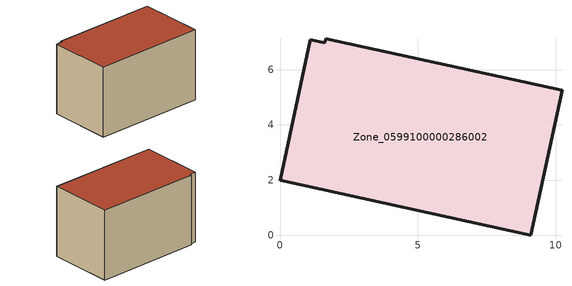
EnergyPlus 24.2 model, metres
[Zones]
Zone_0599100000286002
 floor ground (C_G): 1.67,7.12 10.23,5.26 9.1,0 0,1.99 1.1,7.1 1.62,6.99 z0
 wall outside (C_F): 9.1,0 10.23,5.26 1.67,7.12 1.62,6.99 1.1,7.1 0,1.99 9.1,0 z0:5.88
 roof outside (C_R): 10.23,5.26 1.67,7.12 1.62,6.99 1.1,7.1 0,1.99 9.1,0 z5.88
[BUILDING]
Pand.0599100000286002: North Axis=0; Terrain=City; Loads Convergence Tolerance Value=0.04; Temperature Convergence Tolerance Value=0.4; Solar Distribution=FullExterior; Maximum Number of Warmup Days=25; Minimum Number of Warmup Days=1
[Site:Location]
Rotterdam.The.Hague.AP_ZH_NLD Design_Conditions: Latitude=51.96; Longitude=4.45; Time Zone=1; Elevation=-4.5
[SITE:GROUNDTEMPERATURE:BUILDINGSURFACE]
18, 18, 18, 18, 18, 18, 18, 18, 18, 18, 18, 18
[MATERIAL] Thermal Absorptance=0.9; Solar Absorptance=0.7; Visible Absorptance=0.7
Name | Roughness | Thickness | Conductivity | Density | Specific Heat
G.TC.1975-1991 | MediumSmooth | 0.15 | 0.288461 | 540 | 1210
F.TC.1975-1991 | Rough | 0.3 | 0.230769 | 1920 | 840
R.TC.1975-1991 | MediumRough | 0.2 | 0.153846 | 1500 | 1000
[CONSTRUCTION]
C_G: G.TC.1975-1991
C_F: F.TC.1975-1991
C_R: R.TC.1975-1991
[ZONE]
Zone_0599100000286002: Type=1; Multiplier=1; Ceiling Height=Autocalculate; Volume=Autocalculate; Floor Area=autocalculate; Part of Total Floor Area=Yes
[ZONEINFILTRATION:DESIGNFLOWRATE]
Infil_Zone_0599100000286002: Zone or ZoneList or Space or SpaceList=Zone_0599100000286002; Schedule=AlwaysOn; Design Flow Rate Calculation Method=Flow/Area; Flow Rate per Floor Area=0.003; Constant Term Coefficient=1; Temperature Term Coefficient=0; Velocity Term Coefficient=0; Velocity Squared Term Coefficient=0
[HVACTEMPLATE:ZONE:IDEALLOADSAIRSYSTEM]
Zone_0599100000286002: Maximum Heating Supply Air Temperature=50; Minimum Cooling Supply Air Temperature=13; Maximum Heating Supply Air Humidity Ratio=0.0156; Minimum Cooling Supply Air Humidity Ratio=0.0077; Heating Limit=NoLimit; Cooling Limit=NoLimit; Dehumidification Control Type=ConstantSensibleHeatRatio; Cooling Sensible Heat Ratio=0.7; Dehumidification Setpoint=60; Humidification Control Type=None; Humidification Setpoint=30; Outdoor Air Method=None; Outdoor Air Flow Rate per Person=0.00944; Outdoor Air Flow Rate per Zone Floor Area=0; Outdoor Air Flow Rate per Zone=0; Demand Controlled Ventilation Type=None; Outdoor Air Economizer Type=NoEconomizer; Heat Recovery Type=None; Sensible Heat Recovery Effectiveness=0.7; Latent Heat Recovery Effectiveness=0.65
[ZONECONTROL:THERMOSTAT]
ThermostatControl_Zone_0599100000286002: Zone or ZoneList=Zone_0599100000286002; Control Type Schedule=DualSetpointControlType; Control 1=Thermostat_Zone_0599100000286002; Temperature Difference Between Cutout And Setpoint=0
[THERMOSTATSETPOINT:DUALSETPOINT]
Thermostat_Zone_0599100000286002: Heating Setpoint Temperature Schedule=HeatingSetpoint_Zone_0599100000286002; Cooling Setpoint Temperature Schedule=CoolingSetpoint_Zone_0599100000286002
[SCHEDULE:COMPACT]
HeatingSetpoint_Zone_0599100000286002: Through: 12/31, For: AllDays, Until: 24:00, 21
CoolingSetpoint_Zone_0599100000286002: Through: 12/31, For: AllDays, Until: 24:00, 24
DualSetpointControlType: Through: 12/31, For: AllDays, Until: 24:00, 4
AlwaysOn: Through: 12/31, For: AllDays, Until: 24:00, 1
